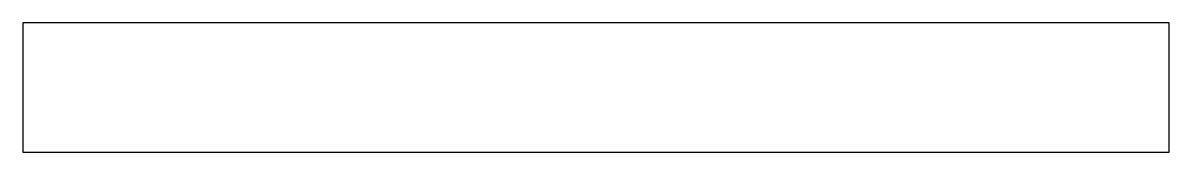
# Model space of a CAD drawing. Header units: inches. Extents: x -25.2 to -7.5, y -2 to 0.
import ezdxf

# ---------------------------------------------------------------- set-up
doc = ezdxf.new("R2010")
doc.units = ezdxf.units.IN
doc.layers.get('0').update_dxf_attribs({"linetype": 'CONTINUOUS'})

msp = doc.modelspace()

# ---------------------------------------------------------------- linework, layer by layer
msp.add_lwpolyline([(-7.461, 0), (-25.183, 0), (-25.183, -2), (-7.461, -2)], close=True)

doc.saveas('drawing.dxf')
